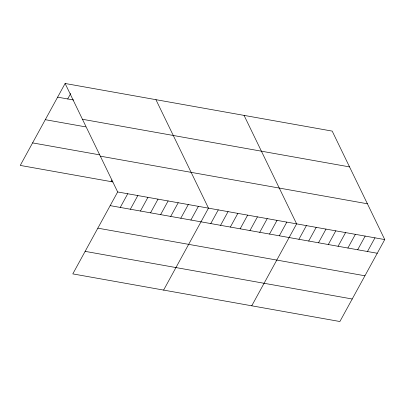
<?xml version="1.0" encoding="UTF-8"?>
<svg xmlns="http://www.w3.org/2000/svg" width="405" height="405" viewBox="0 0 405 405"><rect width="100%" height="100%" fill="white"/><g stroke="black" fill="none" stroke-linecap="round" stroke-linejoin="round"><path stroke-width="0.61" d="M65.114 83.481L117.663 191.955L72.799 273.896L339.886 321.519L384.75 239.578L332.201 131.104L65.114 83.481L20.25 165.422L112.899 181.941M67.711 98.957L70.708 93.489M111.061 181.617L111.942 180.007M120.26 207.431L127.752 193.752M130.349 209.233L137.842 195.549M140.439 211.03L147.931 197.351M150.533 212.833L158.021 199.149M160.623 214.63L168.11 200.951M170.713 216.427L178.2 202.748M180.802 218.229L188.29 204.545M190.892 220.026L198.379 206.347M163.61 290.091L208.474 208.145L155.925 99.67M210.777 223.57L218.265 209.891M220.568 225.317L228.055 211.638M230.359 227.063L237.851 213.384M240.155 228.81L247.642 215.131M249.946 230.556L257.438 216.877M259.742 232.303L267.229 218.624M269.533 234.049L277.025 220.371M279.328 235.796L286.816 222.117M251.748 305.805L296.612 223.859L244.063 115.39M298.915 239.289L306.403 225.605M308.706 241.036L316.199 227.352M318.502 242.782L325.99 229.098M328.293 244.529L335.785 230.845M338.089 246.27L345.576 232.591M347.88 248.017L355.372 234.338M357.676 249.763L365.163 236.085M367.467 251.51L374.959 237.831M57.621 97.159L73.649 100.02M82.453 119.278L349.54 166.9M45.289 119.688L85.652 126.881M32.582 142.894L99.65 154.857M100.319 156.158L367.411 203.781M117.663 191.955L384.75 239.578M110.17 205.634L377.257 253.257M97.838 228.162L364.925 275.785M85.131 251.368L352.218 298.996"/></g></svg>
